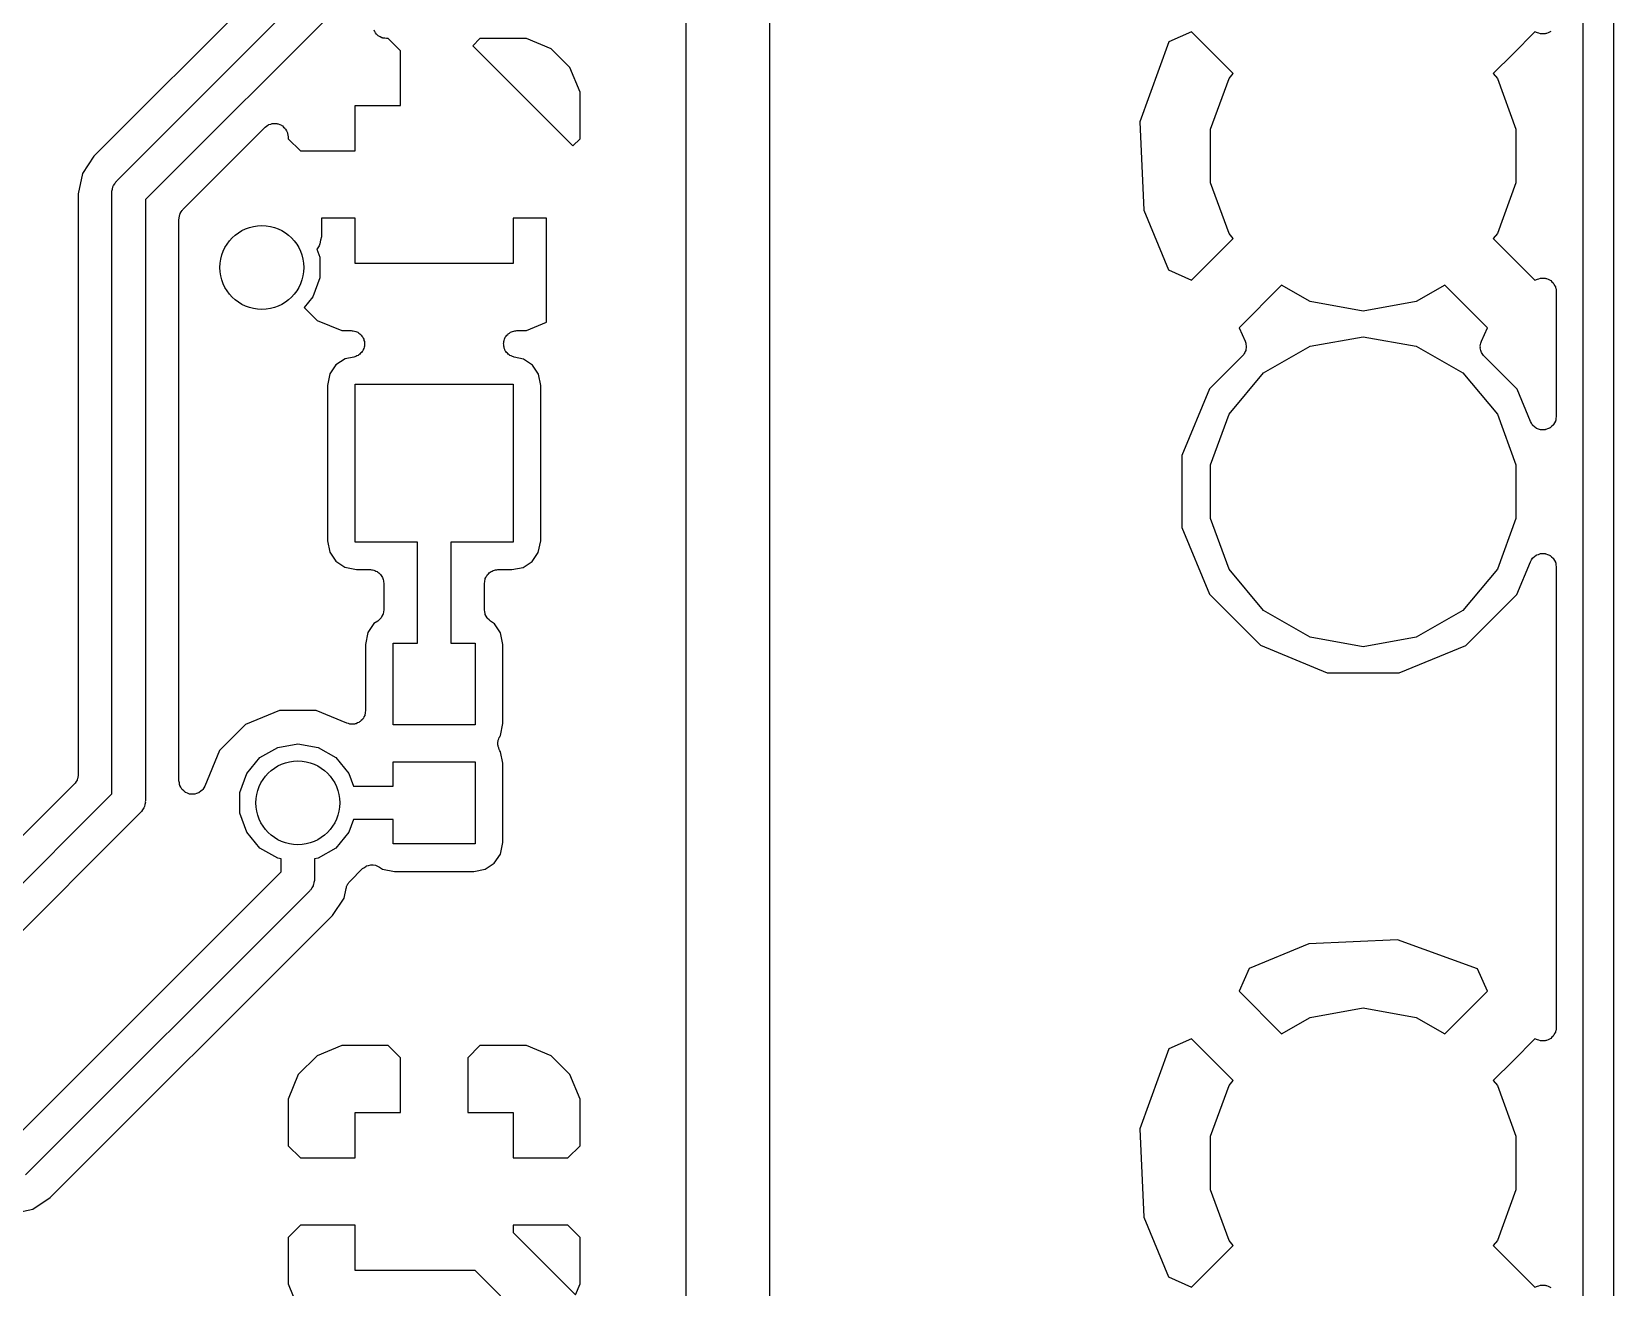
# Model space of a CAD drawing. Extents: x 25.3 to 49.5, y -85 to -25.3.
# Drawn here: x 37.51 to 49.48, y -58.6 to -49.1 of the extents above; entities that cross this region are included whole.
import ezdxf

# ---------------------------------------------------------------- set-up
doc = ezdxf.new("R2010")
doc.units = 0
doc.header["$MEASUREMENT"] = 0
doc.layers.add('BLACK', color=7, linetype='CONTINUOUS')

msp = doc.modelspace()

# ---------------------------------------------------------------- linework, layer by layer
at = {"layer": 'Black'}
for p, q in [((49.4792, -25.4), (49.4792, -84.836)), ((49.2506, -84.7217), (49.2506, -25.5143)), ((43.0974, -83.3433), (43.0974, -28.458)), ((42.4624, -29.1846), (42.4624, -83.3433)), ((40.1051, -47.9173), (37.9838, -50.0386)), ((38.1563, -50.2253), (40.4304, -47.9512)), ((40.6472, -48.0936), (38.3731, -50.3677)), ((40.1083, -49.0982), (40.1038, -49.0857)), ((40.1112, -49.1016), (40.1083, -49.0982)), ((40.1131, -49.1057), (40.1112, -49.1016)), ((40.1225, -49.1151), (40.1131, -49.1057)), ((40.131, -49.1252), (40.1225, -49.1151)), ((40.1349, -49.1275), (40.131, -49.1252)), ((40.138, -49.1306), (40.1349, -49.1275)), ((40.1501, -49.1362), (40.138, -49.1306)), ((40.1616, -49.1429), (40.1501, -49.1362)), ((40.166, -49.1436), (40.1616, -49.1429)), ((40.17, -49.1455), (40.166, -49.1436)), ((40.1832, -49.1467), (40.17, -49.1455)), ((40.1963, -49.149), (40.1832, -49.1467)), ((40.2105, -49.149), (40.1963, -49.149)), ((40.3034, -49.2419), (40.2105, -49.149)), ((40.9043, -49.149), (40.8493, -49.204)), ((41.2553, -49.149), (40.9043, -49.149)), ((41.4421, -49.2263), (41.2553, -49.149)), ((46.1167, -49.1746), (45.8972, -49.7801)), ((46.2877, -49.098), (46.1167, -49.1746)), ((46.6031, -49.4135), (46.2877, -49.098)), ((48.8861, -49.098), (48.7201, -49.264)), ((48.9042, -49.1061), (48.8861, -49.098)), ((48.9164, -49.1091), (48.9042, -49.1061)), ((48.9282, -49.1134), (48.9164, -49.1091)), ((48.9334, -49.1134), (48.9282, -49.1134)), ((48.9384, -49.1147), (48.9334, -49.1134)), ((48.9509, -49.1134), (48.9384, -49.1147)), ((48.9634, -49.1134), (48.9509, -49.1134)), ((48.9684, -49.1116), (48.9634, -49.1134)), ((48.9735, -49.1111), (48.9684, -49.1116)), ((48.9848, -49.1056), (48.9735, -49.1111)), ((48.9966, -49.1014), (48.9848, -49.1056)), ((49.0006, -49.098), (48.9966, -49.1014)), ((49.0053, -49.0957), (49.0006, -49.098)), ((40.3034, -49.657), (40.3034, -49.2419)), ((40.8493, -49.204), (41.6073, -49.962)), ((41.585, -49.3692), (41.4421, -49.2263)), ((48.7201, -49.264), (48.5707, -49.4135)), ((41.6623, -49.556), (41.585, -49.3692)), ((46.5712, -49.4516), (46.6031, -49.4135)), ((48.5707, -49.4135), (48.6026, -49.4516)), ((46.4319, -49.8343), (46.5712, -49.4516)), ((48.6026, -49.4516), (48.7419, -49.8343)), ((39.9605, -49.9999), (39.9605, -49.657)), ((39.9605, -49.657), (40.3034, -49.657)), ((41.6623, -49.907), (41.6623, -49.556)), ((45.8972, -49.7801), (45.9273, -50.4487)), ((38.6569, -50.4432), (39.2791, -49.821)), ((39.2791, -49.821), (39.2899, -49.8133)), ((39.2899, -49.8133), (39.3001, -49.8048)), ((39.3001, -49.8048), (39.3043, -49.8033)), ((39.3043, -49.8033), (39.308, -49.8007)), ((39.308, -49.8007), (39.3208, -49.7973)), ((39.3208, -49.7973), (39.3333, -49.7927)), ((39.3333, -49.7927), (39.3377, -49.7927)), ((39.3377, -49.7927), (39.342, -49.7916)), ((39.342, -49.7916), (39.3553, -49.7927)), ((39.3553, -49.7927), (39.3685, -49.7927)), ((39.3685, -49.7927), (39.3727, -49.7943)), ((39.3727, -49.7943), (39.3772, -49.7947)), ((39.3772, -49.7947), (39.3892, -49.8003)), ((39.3892, -49.8003), (39.4017, -49.8048)), ((39.4017, -49.8048), (39.4051, -49.8077)), ((39.4051, -49.8077), (39.4092, -49.8096)), ((39.4092, -49.8096), (39.4186, -49.819)), ((39.4186, -49.819), (39.4287, -49.8275)), ((39.4287, -49.8275), (39.431, -49.8314)), ((39.431, -49.8314), (39.4341, -49.8345)), ((39.4341, -49.8345), (39.4397, -49.8466)), ((39.4397, -49.8466), (39.4464, -49.8581)), ((39.4464, -49.8581), (39.4471, -49.8625)), ((39.4471, -49.8625), (39.449, -49.8665)), ((39.449, -49.8665), (39.4502, -49.8797)), ((39.4502, -49.8797), (39.4525, -49.8928)), ((39.4525, -49.8928), (39.4525, -49.907)), ((46.4319, -50.2417), (46.4319, -49.8343)), ((48.7419, -49.8343), (48.7419, -50.2417)), ((39.4525, -49.907), (39.5454, -49.9999)), ((39.5454, -49.9999), (39.9605, -49.9999)), ((41.6073, -49.962), (41.6623, -49.907)), ((37.9838, -50.0386), (37.8959, -50.1701)), ((37.8959, -50.1701), (37.8651, -50.3251)), ((38.131, -50.2614), (38.1405, -50.2478)), ((38.1405, -50.2478), (38.1488, -50.2335)), ((38.1488, -50.2335), (38.1531, -50.2299)), ((38.1531, -50.2299), (38.1563, -50.2253)), ((46.5712, -50.6244), (46.4319, -50.2417)), ((48.7419, -50.2417), (48.6026, -50.6244)), ((37.8651, -50.3251), (37.8651, -54.7173)), ((38.1191, -50.3151), (38.1201, -50.3096)), ((38.1191, -54.8646), (38.1191, -50.3151)), ((38.1196, -50.304), (38.1239, -50.288)), ((38.1201, -50.3096), (38.1196, -50.304)), ((38.1239, -50.288), (38.1268, -50.2717)), ((38.1268, -50.2717), (38.1296, -50.2668)), ((38.1296, -50.2668), (38.131, -50.2614)), ((38.3731, -50.3677), (38.3731, -54.9172)), ((38.6275, -50.5061), (38.6309, -50.4933)), ((38.6309, -50.4933), (38.6332, -50.4803)), ((38.6332, -50.4803), (38.6355, -50.4764)), ((38.6355, -50.4764), (38.6366, -50.4721)), ((38.6366, -50.4721), (38.6442, -50.4612)), ((38.6442, -50.4612), (38.6509, -50.4497)), ((38.6509, -50.4497), (38.6543, -50.4468)), ((38.6543, -50.4468), (38.6569, -50.4432)), ((45.9273, -50.4487), (46.1143, -50.9003)), ((38.6271, -50.515), (38.6279, -50.5106)), ((38.6271, -54.7671), (38.6271, -50.515)), ((38.6279, -50.5106), (38.6275, -50.5061)), ((39.9605, -50.5079), (39.7062, -50.5079)), ((39.7062, -50.5079), (39.7062, -50.6326)), ((39.9605, -50.8508), (39.9605, -50.5079)), ((41.4086, -50.5079), (41.1543, -50.5079)), ((41.1543, -50.5079), (41.1543, -50.8508)), ((41.4086, -51.2953), (41.4086, -50.5079)), ((39.6872, -50.7185), (39.6719, -50.7402)), ((39.6895, -50.7098), (39.6872, -50.7185)), ((39.6939, -50.7021), (39.6895, -50.7098)), ((39.6986, -50.6759), (39.6939, -50.7021)), ((39.7054, -50.6503), (39.6986, -50.6759)), ((39.7062, -50.6326), (39.7046, -50.6414)), ((39.7046, -50.6414), (39.7054, -50.6503)), ((46.2877, -50.978), (46.6031, -50.6625)), ((46.6031, -50.6625), (46.5712, -50.6244)), ((48.6026, -50.6244), (48.5707, -50.6625)), ((48.5707, -50.6625), (48.8861, -50.978)), ((39.6719, -50.7402), (39.671, -50.7418)), ((39.671, -50.7418), (39.6936, -50.8039)), ((39.6936, -50.8039), (39.6936, -50.9589)), ((41.1543, -50.8508), (39.9605, -50.8508)), ((39.6936, -50.9589), (39.6406, -51.1045)), ((46.1143, -50.9003), (46.2877, -50.978)), ((48.8861, -50.978), (48.9042, -50.9699)), ((48.9042, -50.9699), (48.9164, -50.9669)), ((48.9164, -50.9669), (48.9282, -50.9626)), ((48.9282, -50.9626), (48.9334, -50.9626)), ((48.9334, -50.9626), (48.9384, -50.9613)), ((48.9384, -50.9613), (48.9509, -50.9626)), ((48.9509, -50.9626), (48.9634, -50.9626)), ((48.9634, -50.9626), (48.9684, -50.9644)), ((48.9684, -50.9644), (48.9735, -50.9649)), ((48.9735, -50.9649), (48.9848, -50.9703)), ((48.9848, -50.9703), (48.9966, -50.9746)), ((48.9966, -50.9746), (49.0006, -50.978)), ((49.0006, -50.978), (49.0053, -50.9803)), ((46.9691, -51.015), (46.6469, -51.3372)), ((47.1858, -51.1401), (46.9691, -51.015)), ((48.2047, -51.015), (47.988, -51.1401)), ((48.5269, -51.3372), (48.2047, -51.015)), ((49.0053, -50.9803), (49.014, -50.9893)), ((49.014, -50.9893), (49.0236, -50.9973)), ((49.0236, -50.9973), (49.0262, -51.0018)), ((49.0262, -51.0018), (49.0299, -51.0056)), ((49.0299, -51.0056), (49.035, -51.017)), ((49.035, -51.017), (49.0413, -51.0279)), ((49.0413, -51.0279), (49.0422, -51.033)), ((49.0422, -51.033), (49.0443, -51.0378)), ((49.0443, -51.0378), (49.0452, -51.0503)), ((49.0452, -51.0503), (49.0474, -51.0626)), ((49.0474, -51.0626), (49.0474, -52.009)), ((39.6406, -51.1045), (39.5745, -51.1833)), ((39.5745, -51.1833), (39.6727, -51.2815)), ((47.5869, -51.2109), (47.1858, -51.1401)), ((47.988, -51.1401), (47.5869, -51.2109)), ((39.6727, -51.2815), (39.8595, -51.3588)), ((41.2553, -51.3588), (41.4086, -51.2953)), ((46.6469, -51.3372), (46.6929, -51.4398)), ((48.481, -51.4397), (48.5269, -51.3372)), ((39.8595, -51.3588), (39.9297, -51.3588)), ((39.9297, -51.3588), (39.9376, -51.3602)), ((39.9376, -51.3602), (39.9457, -51.3601)), ((39.9457, -51.3601), (39.9549, -51.3632)), ((39.9549, -51.3632), (39.9645, -51.3649)), ((39.9645, -51.3649), (39.9714, -51.3689)), ((39.9714, -51.3689), (39.979, -51.3716)), ((39.979, -51.3716), (39.9866, -51.3777)), ((39.9866, -51.3777), (39.995, -51.3826)), ((39.995, -51.3826), (40.0002, -51.3887)), ((40.0002, -51.3887), (40.0064, -51.3938)), ((40.0064, -51.3938), (40.0114, -51.4021)), ((40.0114, -51.4021), (40.0177, -51.4096)), ((40.0177, -51.4096), (40.0205, -51.4171)), ((40.0205, -51.4171), (40.0246, -51.424)), ((40.0246, -51.424), (40.0264, -51.4336)), ((40.0264, -51.4336), (40.0298, -51.4428)), ((40.0298, -51.4428), (40.0298, -51.4508)), ((40.0298, -51.4508), (40.0313, -51.4587)), ((41.0825, -51.458), (41.084, -51.4505)), ((41.084, -51.4428), (41.0875, -51.4333)), ((41.084, -51.4505), (41.084, -51.4428)), ((41.0875, -51.4333), (41.0894, -51.4234)), ((41.0894, -51.4234), (41.0934, -51.4168)), ((41.0934, -51.4168), (41.0961, -51.4096)), ((41.0961, -51.4096), (41.1026, -51.4019)), ((41.1026, -51.4019), (41.1078, -51.3933)), ((41.1078, -51.3933), (41.1138, -51.3885)), ((41.1138, -51.3885), (41.1188, -51.3826)), ((41.1188, -51.3826), (41.1275, -51.3775)), ((41.1275, -51.3775), (41.1353, -51.3712)), ((41.1353, -51.3712), (41.1426, -51.3688)), ((41.1426, -51.3688), (41.1493, -51.3649)), ((41.1493, -51.3649), (41.1592, -51.3632)), ((41.1592, -51.3632), (41.1688, -51.36)), ((41.1688, -51.36), (41.1765, -51.3601)), ((41.1765, -51.3601), (41.1841, -51.3588)), ((41.1841, -51.3588), (41.2553, -51.3588)), ((46.6929, -51.4398), (46.6949, -51.4478)), ((46.6949, -51.4478), (46.6983, -51.4552)), ((46.6983, -51.4552), (46.6992, -51.4647)), ((47.1858, -51.4759), (47.5869, -51.4051)), ((47.5869, -51.4051), (47.988, -51.4759)), ((48.4747, -51.4645), (48.4756, -51.4549)), ((48.4756, -51.4549), (48.479, -51.4476)), ((48.479, -51.4476), (48.481, -51.4397)), ((39.8833, -51.5729), (39.8149, -51.6178)), ((39.9491, -51.5601), (39.8833, -51.5729)), ((39.9566, -51.5573), (39.9491, -51.5601)), ((39.9645, -51.5559), (39.9566, -51.5573)), ((39.9729, -51.551), (39.9645, -51.5559)), ((39.982, -51.5475), (39.9729, -51.551)), ((39.9881, -51.5422), (39.982, -51.5475)), ((39.995, -51.5382), (39.9881, -51.5422)), ((40.0013, -51.5308), (39.995, -51.5382)), ((40.0087, -51.5244), (40.0013, -51.5308)), ((40.0126, -51.5174), (40.0087, -51.5244)), ((40.0177, -51.5112), (40.0126, -51.5174)), ((40.021, -51.502), (40.0177, -51.5112)), ((40.0258, -51.4935), (40.021, -51.502)), ((40.027, -51.4856), (40.0258, -51.4935)), ((40.0298, -51.478), (40.027, -51.4856)), ((40.0313, -51.4587), (40.0298, -51.4683)), ((40.0298, -51.4683), (40.0298, -51.478)), ((41.084, -51.468), (41.0825, -51.458)), ((41.084, -51.478), (41.084, -51.468)), ((41.0867, -51.4853), (41.084, -51.478)), ((41.0878, -51.4929), (41.0867, -51.4853)), ((41.0926, -51.5017), (41.0878, -51.4929)), ((41.0961, -51.5112), (41.0926, -51.5017)), ((41.101, -51.5171), (41.0961, -51.5112)), ((41.1047, -51.5239), (41.101, -51.5171)), ((41.1123, -51.5305), (41.1047, -51.5239)), ((41.1188, -51.5382), (41.1123, -51.5305)), ((41.1254, -51.5421), (41.1188, -51.5382)), ((41.1312, -51.5472), (41.1254, -51.5421)), ((41.1406, -51.5508), (41.1312, -51.5472)), ((41.1493, -51.5559), (41.1406, -51.5508)), ((41.1569, -51.5572), (41.1493, -51.5559)), ((41.1641, -51.56), (41.1569, -51.5572)), ((41.2342, -51.5741), (41.1641, -51.56)), ((41.3017, -51.6196), (41.2342, -51.5741)), ((46.6719, -51.5533), (46.6031, -51.622)), ((46.6766, -51.5466), (46.6719, -51.5533)), ((46.6825, -51.5409), (46.6766, -51.5466)), ((46.6867, -51.5323), (46.6825, -51.5409)), ((46.6922, -51.5244), (46.6867, -51.5323)), ((46.6943, -51.5165), (46.6922, -51.5244)), ((46.6979, -51.5092), (46.6943, -51.5165)), ((46.6989, -51.4996), (46.6979, -51.5092)), ((46.7014, -51.4903), (46.6989, -51.4996)), ((46.6992, -51.4647), (46.7015, -51.4741)), ((46.7015, -51.4741), (46.7007, -51.4822)), ((46.7007, -51.4822), (46.7014, -51.4903)), ((46.833, -51.6795), (47.1858, -51.4759)), ((47.988, -51.4759), (48.3408, -51.6795)), ((48.4724, -51.4739), (48.4747, -51.4645)), ((48.4732, -51.482), (48.4724, -51.4739)), ((48.4725, -51.49), (48.4732, -51.482)), ((48.475, -51.4994), (48.4725, -51.49)), ((48.476, -51.509), (48.475, -51.4994)), ((48.4795, -51.5163), (48.476, -51.509)), ((48.4816, -51.5241), (48.4795, -51.5163)), ((48.4871, -51.5321), (48.4816, -51.5241)), ((48.4913, -51.5408), (48.4871, -51.5321)), ((48.4971, -51.5464), (48.4913, -51.5408)), ((48.5018, -51.5531), (48.4971, -51.5464)), ((48.7504, -51.8021), (48.5018, -51.5531)), ((39.7694, -51.6853), (39.7513, -51.7753)), ((39.8149, -51.6178), (39.7694, -51.6853)), ((41.3466, -51.688), (41.3017, -51.6196)), ((41.3635, -51.775), (41.3466, -51.688)), ((46.6031, -51.622), (46.4248, -51.8)), ((46.5712, -51.9916), (46.833, -51.6795)), ((48.3408, -51.6795), (48.6026, -51.9916)), ((39.7513, -51.7753), (39.7513, -52.9492)), ((39.9605, -52.959), (39.9605, -51.7652)), ((39.9605, -51.7652), (41.1543, -51.7652)), ((41.1543, -51.7652), (41.1543, -52.959)), ((41.3635, -52.9489), (41.3635, -51.775)), ((46.4248, -51.8), (46.2155, -52.304)), ((48.8519, -52.0478), (48.7504, -51.8021)), ((46.4319, -52.3743), (46.5712, -51.9916)), ((48.6026, -51.9916), (48.7419, -52.3743)), ((48.8602, -52.0609), (48.8519, -52.0478)), ((49.0413, -52.0438), (49.0335, -52.0572)), ((49.0417, -52.0416), (49.0413, -52.0438)), ((49.0427, -52.0396), (49.0417, -52.0416)), ((49.0447, -52.0243), (49.0427, -52.0396)), ((49.0474, -52.009), (49.0447, -52.0243)), ((48.868, -52.0743), (48.8602, -52.0609)), ((48.8697, -52.0757), (48.868, -52.0743)), ((48.8708, -52.0776), (48.8697, -52.0757)), ((48.8831, -52.087), (48.8708, -52.0776)), ((48.895, -52.097), (48.8831, -52.087)), ((48.8971, -52.0977), (48.895, -52.097)), ((48.8988, -52.0991), (48.8971, -52.0977)), ((48.9136, -52.1038), (48.8988, -52.0991)), ((48.9282, -52.1091), (48.9136, -52.1038)), ((48.9304, -52.1091), (48.9282, -52.1091)), ((48.9324, -52.1097), (48.9304, -52.1091)), ((48.9479, -52.1091), (48.9324, -52.1097)), ((48.9634, -52.1091), (48.9479, -52.1091)), ((48.9655, -52.1083), (48.9634, -52.1091)), ((48.9677, -52.1082), (48.9655, -52.1083)), ((48.982, -52.1023), (48.9677, -52.1082)), ((48.9966, -52.097), (48.982, -52.1023)), ((48.9983, -52.0956), (48.9966, -52.097)), ((49.0003, -52.0947), (48.9983, -52.0956)), ((49.0117, -52.0843), (49.0003, -52.0947)), ((49.0236, -52.0743), (49.0117, -52.0843)), ((49.0247, -52.0724), (49.0236, -52.0743)), ((49.0264, -52.0709), (49.0247, -52.0724)), ((49.0335, -52.0572), (49.0264, -52.0709)), ((46.2155, -52.304), (46.2151, -52.8496)), ((46.4319, -52.7817), (46.4319, -52.3743)), ((48.7419, -52.3743), (48.7419, -52.7817)), ((46.2151, -52.8496), (46.4234, -53.3539)), ((46.5712, -53.1644), (46.4319, -52.7817)), ((48.7419, -52.7817), (48.6026, -53.1644)), ((39.7513, -52.9492), (39.7682, -53.0362)), ((40.4304, -52.959), (39.9605, -52.959)), ((40.4304, -53.7235), (40.4304, -52.959)), ((41.1543, -52.959), (40.6844, -52.959)), ((40.6844, -52.959), (40.6844, -53.7235)), ((41.3454, -53.0389), (41.3635, -52.9489)), ((39.7682, -53.0362), (39.8131, -53.1046)), ((39.8131, -53.1046), (39.8806, -53.1501)), ((41.2315, -53.1513), (41.2999, -53.1064)), ((41.2999, -53.1064), (41.3454, -53.0389)), ((48.749, -53.356), (48.852, -53.108)), ((48.852, -53.108), (48.8603, -53.095)), ((48.8603, -53.095), (48.868, -53.0817)), ((48.868, -53.0817), (48.8697, -53.0802)), ((48.8697, -53.0802), (48.871, -53.0783)), ((48.871, -53.0783), (48.8832, -53.0689)), ((48.8832, -53.0689), (48.895, -53.059)), ((48.895, -53.059), (48.8971, -53.0582)), ((48.8971, -53.0582), (48.899, -53.0568)), ((48.899, -53.0568), (48.9137, -53.0522)), ((48.9137, -53.0522), (48.9282, -53.0469)), ((48.9282, -53.0469), (48.9304, -53.0469)), ((48.9304, -53.0469), (48.9326, -53.0462)), ((48.9326, -53.0462), (48.948, -53.0469)), ((48.948, -53.0469), (48.9634, -53.0469)), ((48.9634, -53.0469), (48.9656, -53.0477)), ((48.9656, -53.0477), (48.9679, -53.0478)), ((48.9679, -53.0478), (48.9821, -53.0537)), ((48.9821, -53.0537), (48.9966, -53.059)), ((48.9966, -53.059), (48.9983, -53.0605)), ((48.9983, -53.0605), (49.0005, -53.0613)), ((49.0005, -53.0613), (49.0118, -53.0718)), ((49.0118, -53.0718), (49.0236, -53.0817)), ((49.0236, -53.0817), (49.0248, -53.0836)), ((49.0248, -53.0836), (49.0265, -53.0852)), ((49.0265, -53.0852), (49.0336, -53.0989)), ((49.0336, -53.0989), (49.0413, -53.1122)), ((49.0413, -53.1122), (49.0417, -53.1145)), ((49.0417, -53.1145), (49.0427, -53.1165)), ((49.0427, -53.1165), (49.0447, -53.1318)), ((49.0447, -53.1318), (49.0474, -53.147)), ((39.8806, -53.1501), (39.9706, -53.1682)), ((39.9706, -53.1682), (40.0748, -53.1682)), ((40.0748, -53.1682), (40.0836, -53.1697)), ((40.0836, -53.1697), (40.0924, -53.1697)), ((40.0924, -53.1697), (40.1008, -53.1728)), ((40.1008, -53.1728), (40.1095, -53.1743)), ((40.1095, -53.1743), (40.1172, -53.1787)), ((40.1172, -53.1787), (40.1256, -53.1818)), ((40.1256, -53.1818), (40.1324, -53.1875)), ((40.1324, -53.1875), (40.1401, -53.1919)), ((40.1401, -53.1919), (40.1458, -53.1987)), ((40.1458, -53.1987), (40.1526, -53.2045)), ((40.1526, -53.2045), (40.1571, -53.2122)), ((40.1571, -53.2122), (40.1628, -53.219)), ((40.1628, -53.219), (40.1658, -53.2273)), ((40.1658, -53.2273), (40.1703, -53.235)), ((40.1703, -53.235), (40.1718, -53.2438)), ((40.1718, -53.2438), (40.1749, -53.2521)), ((40.1749, -53.2521), (40.1749, -53.261)), ((40.9399, -53.2521), (40.943, -53.2438)), ((40.9399, -53.261), (40.9399, -53.2521)), ((40.943, -53.2438), (40.9445, -53.235)), ((40.9445, -53.235), (40.949, -53.2273)), ((40.949, -53.2273), (40.952, -53.219)), ((40.952, -53.219), (40.9577, -53.2122)), ((40.9577, -53.2122), (40.9622, -53.2045)), ((40.9622, -53.2045), (40.969, -53.1987)), ((40.969, -53.1987), (40.9747, -53.1919)), ((40.9747, -53.1919), (40.9824, -53.1875)), ((40.9824, -53.1875), (40.9892, -53.1818)), ((40.9892, -53.1818), (40.9976, -53.1787)), ((40.9976, -53.1787), (41.0053, -53.1743)), ((41.0053, -53.1743), (41.014, -53.1728)), ((41.014, -53.1728), (41.0224, -53.1697)), ((41.0224, -53.1697), (41.0312, -53.1697)), ((41.0312, -53.1697), (41.04, -53.1682)), ((41.04, -53.1682), (41.1445, -53.1682)), ((41.1445, -53.1682), (41.2315, -53.1513)), ((46.833, -53.4765), (46.5712, -53.1644)), ((48.6026, -53.1644), (48.3408, -53.4765)), ((49.0474, -53.147), (49.0474, -56.6334)), ((40.1749, -53.261), (40.1764, -53.2698)), ((40.1764, -53.2698), (40.1764, -53.4724)), ((40.9384, -53.2698), (40.9399, -53.261)), ((40.9384, -53.4725), (40.9384, -53.2698)), ((46.4234, -53.3539), (46.8089, -53.7401)), ((48.3628, -53.7415), (48.749, -53.356)), ((40.1738, -53.487), (40.1721, -53.5016)), ((40.1764, -53.4724), (40.1738, -53.487)), ((40.9409, -53.4864), (40.9384, -53.4725)), ((40.9423, -53.5005), (40.9409, -53.4864)), ((47.1858, -53.6801), (46.833, -53.4765)), ((48.3408, -53.4765), (47.988, -53.6801)), ((40.102, -53.5761), (40.0564, -53.6437)), ((40.1306, -53.5573), (40.102, -53.5761)), ((40.1413, -53.5472), (40.1306, -53.5573)), ((40.1526, -53.5377), (40.1413, -53.5472)), ((40.1541, -53.5352), (40.1526, -53.5377)), ((40.1563, -53.5332), (40.1541, -53.5352)), ((40.1629, -53.52), (40.1563, -53.5332)), ((40.1703, -53.5072), (40.1629, -53.52)), ((40.1708, -53.5043), (40.1703, -53.5072)), ((40.1721, -53.5016), (40.1708, -53.5043)), ((40.9439, -53.5037), (40.9423, -53.5005)), ((40.9445, -53.5073), (40.9439, -53.5037)), ((40.9516, -53.5195), (40.9445, -53.5073)), ((40.9578, -53.5322), (40.9516, -53.5195)), ((40.9604, -53.5347), (40.9578, -53.5322)), ((40.9622, -53.5378), (40.9604, -53.5347)), ((40.973, -53.5469), (40.9622, -53.5378)), ((40.9832, -53.5567), (40.973, -53.5469)), ((41.0147, -53.578), (40.9832, -53.5567)), ((41.0596, -53.6463), (41.0147, -53.578)), ((40.0564, -53.6437), (40.0383, -53.7336)), ((40.2475, -54.3433), (40.2475, -53.7235)), ((40.2475, -53.7235), (40.4304, -53.7235)), ((40.6844, -53.7235), (40.8673, -53.7235)), ((40.8673, -53.7235), (40.8673, -54.3433)), ((41.0765, -53.7333), (41.0596, -53.6463)), ((47.5869, -53.7509), (47.1858, -53.6801)), ((47.988, -53.6801), (47.5869, -53.7509)), ((40.0383, -53.7336), (40.0383, -54.2367)), ((41.0765, -54.3332), (41.0765, -53.7333)), ((46.8089, -53.7401), (47.3129, -53.9494)), ((47.8585, -53.9498), (48.3628, -53.7415)), ((47.3129, -53.9494), (47.8585, -53.9498)), ((39.388, -54.234), (39.1311, -54.3401)), ((39.6658, -54.2342), (39.388, -54.234)), ((39.8978, -54.3305), (39.6658, -54.2342)), ((39.9771, -54.3285), (39.9672, -54.3336)), ((39.9875, -54.3247), (39.9771, -54.3285)), ((39.9926, -54.3204), (39.9875, -54.3247)), ((39.9985, -54.3174), (39.9926, -54.3204)), ((40.0061, -54.3092), (39.9985, -54.3174)), ((40.0146, -54.302), (40.0061, -54.3092)), ((40.0179, -54.2963), (40.0146, -54.302)), ((40.0224, -54.2914), (40.0179, -54.2963)), ((40.0267, -54.2811), (40.0224, -54.2914)), ((40.0322, -54.2714), (40.0267, -54.2811)), ((40.0334, -54.2649), (40.0322, -54.2714)), ((40.0359, -54.2588), (40.0334, -54.2649)), ((40.0364, -54.2477), (40.0359, -54.2588)), ((40.0383, -54.2367), (40.0364, -54.2477)), ((39.1311, -54.3401), (38.9345, -54.5364)), ((39.9087, -54.3329), (39.8978, -54.3305)), ((39.9191, -54.3368), (39.9087, -54.3329)), ((39.9257, -54.3368), (39.9191, -54.3368)), ((39.9322, -54.3382), (39.9257, -54.3368)), ((39.9433, -54.3368), (39.9322, -54.3382)), ((39.9544, -54.3368), (39.9433, -54.3368)), ((39.9606, -54.3345), (39.9544, -54.3368)), ((39.9672, -54.3336), (39.9606, -54.3345)), ((40.8673, -54.3433), (40.2475, -54.3433)), ((41.0418, -54.4588), (41.0463, -54.4485)), ((41.0463, -54.4485), (41.0496, -54.4377)), ((41.0496, -54.4377), (41.0535, -54.4325)), ((41.0535, -54.4325), (41.0561, -54.4266)), ((41.0561, -54.4266), (41.0584, -54.4232)), ((41.0584, -54.4232), (41.0765, -54.3332)), ((38.9345, -54.5364), (38.8225, -54.806)), ((39.2395, -54.5908), (39.3737, -54.5133)), ((39.3737, -54.5133), (39.5263, -54.4864)), ((39.5263, -54.4864), (39.6789, -54.5133)), ((39.6789, -54.5133), (39.8131, -54.5908)), ((41.0393, -54.494), (41.0401, -54.4828)), ((41.0411, -54.5003), (41.0393, -54.494)), ((41.0394, -54.4715), (41.0413, -54.4653)), ((41.0401, -54.4828), (41.0394, -54.4715)), ((41.0415, -54.5068), (41.0411, -54.5003)), ((41.0413, -54.4653), (41.0418, -54.4588)), ((41.0459, -54.5171), (41.0415, -54.5068)), ((41.049, -54.5279), (41.0459, -54.5171)), ((41.0528, -54.5332), (41.049, -54.5279)), ((41.0554, -54.5392), (41.0528, -54.5332)), ((41.0596, -54.5455), (41.0554, -54.5392)), ((41.0765, -54.6325), (41.0596, -54.5455)), ((39.1399, -54.7095), (39.2395, -54.5908)), ((39.8131, -54.5908), (39.9127, -54.7095)), ((40.2475, -54.8056), (40.2475, -54.6227)), ((40.2475, -54.6227), (40.8673, -54.6227)), ((40.8673, -54.6227), (40.8673, -55.2425)), ((41.0765, -55.2324), (41.0765, -54.6325)), ((37.8353, -54.7891), (37.4295, -55.195)), ((37.8379, -54.7855), (37.8353, -54.7891)), ((37.8413, -54.7826), (37.8379, -54.7855)), ((37.848, -54.7711), (37.8413, -54.7826)), ((37.8556, -54.7602), (37.848, -54.7711)), ((37.8567, -54.7559), (37.8556, -54.7602)), ((37.859, -54.752), (37.8567, -54.7559)), ((37.8613, -54.739), (37.859, -54.752)), ((37.8647, -54.7262), (37.8613, -54.739)), ((37.8651, -54.7173), (37.8643, -54.7217)), ((37.8643, -54.7217), (37.8647, -54.7262)), ((38.6298, -54.7822), (38.6271, -54.7671)), ((38.6318, -54.7975), (38.6298, -54.7822)), ((38.6328, -54.7996), (38.6318, -54.7975)), ((38.6332, -54.8018), (38.6328, -54.7996)), ((38.6409, -54.8152), (38.6332, -54.8018)), ((38.8225, -54.806), (38.8142, -54.819)), ((39.0869, -54.8551), (39.1399, -54.7095)), ((39.9127, -54.7095), (39.9477, -54.8056)), ((39.9477, -54.8056), (40.2475, -54.8056)), ((36.342, -56.6417), (38.1191, -54.8646)), ((38.3726, -54.9283), (38.3683, -54.9443)), ((38.3731, -54.9172), (38.3721, -54.9227)), ((38.3721, -54.9227), (38.3726, -54.9283)), ((38.648, -54.8288), (38.6409, -54.8152)), ((38.6497, -54.8304), (38.648, -54.8288)), ((38.6509, -54.8324), (38.6497, -54.8304)), ((38.6627, -54.8423), (38.6509, -54.8324)), ((38.674, -54.8527), (38.6627, -54.8423)), ((38.6761, -54.8536), (38.674, -54.8527)), ((38.6779, -54.8551), (38.6761, -54.8536)), ((38.6924, -54.8603), (38.6779, -54.8551)), ((38.7066, -54.8662), (38.6924, -54.8603)), ((38.7089, -54.8663), (38.7066, -54.8662)), ((38.7111, -54.8671), (38.7089, -54.8663)), ((38.7265, -54.8671), (38.7111, -54.8671)), ((38.7419, -54.8678), (38.7265, -54.8671)), ((38.7441, -54.8671), (38.7419, -54.8678)), ((38.7463, -54.8671), (38.7441, -54.8671)), ((38.7608, -54.8618), (38.7463, -54.8671)), ((38.7755, -54.8572), (38.7608, -54.8618)), ((38.7773, -54.8558), (38.7755, -54.8572)), ((38.7795, -54.8551), (38.7773, -54.8558)), ((38.7913, -54.8451), (38.7795, -54.8551)), ((38.8035, -54.8358), (38.7913, -54.8451)), ((38.8048, -54.8338), (38.8035, -54.8358)), ((38.8065, -54.8324), (38.8048, -54.8338)), ((38.8142, -54.819), (38.8065, -54.8324)), ((39.0869, -55.0101), (39.0869, -54.8551)), ((38.3359, -55.007), (36.4844, -56.8585)), ((38.3391, -55.0024), (38.3359, -55.007)), ((38.3434, -54.9988), (38.3391, -55.0024)), ((38.3517, -54.9845), (38.3434, -54.9988)), ((38.3612, -54.9709), (38.3517, -54.9845)), ((38.3626, -54.9655), (38.3612, -54.9709)), ((38.3654, -54.9606), (38.3626, -54.9655)), ((38.3683, -54.9443), (38.3654, -54.9606)), ((39.1399, -55.1557), (39.0869, -55.0101)), ((39.2395, -55.2744), (39.1399, -55.1557)), ((39.9127, -55.1557), (39.8131, -55.2744)), ((39.9477, -55.0596), (39.9127, -55.1557)), ((40.2475, -55.0596), (39.9477, -55.0596)), ((40.2475, -55.2425), (40.2475, -55.0596)), ((39.3737, -55.3519), (39.2395, -55.2744)), ((39.8131, -55.2744), (39.6789, -55.3519)), ((40.8673, -55.2425), (40.2475, -55.2425)), ((41.0584, -55.3223), (41.0765, -55.2324)), ((39.3993, -55.3564), (39.3737, -55.3519)), ((39.3993, -55.4555), (39.3993, -55.3564)), ((39.6789, -55.3519), (39.6533, -55.3564)), ((39.6533, -55.3564), (39.6533, -55.5081)), ((40.0451, -55.4103), (40.0613, -55.406)), ((40.0613, -55.406), (40.0774, -55.4014)), ((40.0774, -55.4014), (40.0783, -55.4014)), ((40.0783, -55.4014), (40.0792, -55.4012)), ((40.0792, -55.4012), (40.0959, -55.4027)), ((40.0959, -55.4027), (40.1126, -55.4038)), ((40.1126, -55.4038), (40.1135, -55.4042)), ((40.1135, -55.4042), (40.1144, -55.4043)), ((40.1144, -55.4043), (40.1296, -55.4114)), ((40.9445, -55.4348), (41.0128, -55.3899)), ((41.0128, -55.3899), (41.0584, -55.3223)), ((37.3238, -57.531), (39.3993, -55.4555)), ((39.6528, -55.5192), (39.6485, -55.5352)), ((39.6533, -55.5081), (39.6523, -55.5136)), ((39.6523, -55.5136), (39.6528, -55.5192)), ((39.9189, -55.5276), (40.0162, -55.4305)), ((40.0162, -55.4305), (40.03, -55.4209)), ((40.03, -55.4209), (40.0435, -55.4111)), ((40.0435, -55.4111), (40.0444, -55.4108)), ((40.0444, -55.4108), (40.0451, -55.4103)), ((40.1296, -55.4114), (40.1448, -55.4182)), ((40.1448, -55.4182), (40.1676, -55.4336)), ((40.1676, -55.4336), (40.2576, -55.4516)), ((40.2576, -55.4516), (40.8575, -55.4516)), ((40.8575, -55.4516), (40.9445, -55.4348)), ((39.6161, -55.5979), (37.4662, -57.7478)), ((39.6193, -55.5933), (39.6161, -55.5979)), ((39.6236, -55.5897), (39.6193, -55.5933)), ((39.6319, -55.5754), (39.6236, -55.5897)), ((39.6414, -55.5618), (39.6319, -55.5754)), ((39.6428, -55.5564), (39.6414, -55.5618)), ((39.6456, -55.5515), (39.6428, -55.5564)), ((39.6485, -55.5352), (39.6456, -55.5515)), ((39.8765, -55.6531), (39.8911, -55.5797)), ((39.8911, -55.5797), (39.8939, -55.5724)), ((39.8939, -55.5724), (39.8952, -55.5648)), ((39.8952, -55.5648), (39.8975, -55.5609)), ((39.8975, -55.5609), (39.8987, -55.5565)), ((39.8987, -55.5565), (39.9019, -55.552)), ((39.9019, -55.552), (39.9039, -55.5468)), ((39.9039, -55.5468), (39.909, -55.541)), ((39.909, -55.541), (39.9129, -55.5342)), ((39.9129, -55.5342), (39.9163, -55.5313)), ((39.9163, -55.5313), (39.9189, -55.5276)), ((39.7886, -55.7846), (39.8765, -55.6531)), ((37.6529, -57.9203), (39.7886, -55.7846)), ((47.1762, -55.9984), (46.7246, -56.1854)), ((47.8448, -55.9683), (47.1762, -55.9984)), ((48.4503, -56.1878), (47.8448, -55.9683)), ((46.7246, -56.1854), (46.6469, -56.3588)), ((48.5269, -56.3588), (48.4503, -56.1878)), ((46.6469, -56.3588), (46.9691, -56.681)), ((48.2047, -56.681), (48.5269, -56.3588)), ((46.9691, -56.681), (47.1858, -56.5559)), ((47.1858, -56.5559), (47.5869, -56.4851)), ((47.5869, -56.4851), (47.988, -56.5559)), ((47.988, -56.5559), (48.2047, -56.681)), ((46.2877, -56.718), (46.1167, -56.7946)), ((46.6031, -57.0335), (46.2877, -56.718)), ((48.8861, -56.718), (48.7201, -56.884)), ((48.9042, -56.7261), (48.8861, -56.718)), ((48.9966, -56.7214), (48.9848, -56.7256)), ((49.0006, -56.718), (48.9966, -56.7214)), ((49.0053, -56.7157), (49.0006, -56.718)), ((49.014, -56.7067), (49.0053, -56.7157)), ((49.0236, -56.6987), (49.014, -56.7067)), ((49.0262, -56.6942), (49.0236, -56.6987)), ((49.0299, -56.6904), (49.0262, -56.6942)), ((49.035, -56.679), (49.0299, -56.6904)), ((49.0413, -56.6681), (49.035, -56.679)), ((49.0422, -56.663), (49.0413, -56.6681)), ((49.0443, -56.6582), (49.0422, -56.663)), ((49.0452, -56.6457), (49.0443, -56.6582)), ((49.0474, -56.6334), (49.0452, -56.6457)), ((39.8595, -56.769), (39.6727, -56.8463)), ((40.2105, -56.769), (39.8595, -56.769)), ((40.3034, -56.8619), (40.2105, -56.769)), ((40.9043, -56.769), (40.8114, -56.8619)), ((41.2553, -56.769), (40.9043, -56.769)), ((41.4421, -56.8463), (41.2553, -56.769)), ((46.1167, -56.7946), (45.8972, -57.4001)), ((48.9164, -56.7291), (48.9042, -56.7261)), ((48.9282, -56.7334), (48.9164, -56.7291)), ((48.9334, -56.7334), (48.9282, -56.7334)), ((48.9384, -56.7347), (48.9334, -56.7334)), ((48.9509, -56.7334), (48.9384, -56.7347)), ((48.9634, -56.7334), (48.9509, -56.7334)), ((48.9684, -56.7316), (48.9634, -56.7334)), ((48.9735, -56.7311), (48.9684, -56.7316)), ((48.9848, -56.7256), (48.9735, -56.7311)), ((39.6727, -56.8463), (39.5298, -56.9892)), ((40.3034, -57.277), (40.3034, -56.8619)), ((40.8114, -56.8619), (40.8114, -57.277)), ((41.585, -56.9892), (41.4421, -56.8463)), ((48.7201, -56.884), (48.5707, -57.0335)), ((39.5298, -56.9892), (39.4525, -57.176)), ((41.6623, -57.176), (41.585, -56.9892)), ((46.4319, -57.4543), (46.5712, -57.0716)), ((46.5712, -57.0716), (46.6031, -57.0335)), ((48.5707, -57.0335), (48.6026, -57.0716)), ((48.6026, -57.0716), (48.7419, -57.4543)), ((39.4525, -57.176), (39.4525, -57.527)), ((41.6623, -57.527), (41.6623, -57.176)), ((39.9605, -57.6199), (39.9605, -57.277)), ((39.9605, -57.277), (40.3034, -57.277)), ((40.8114, -57.277), (41.1543, -57.277)), ((41.1543, -57.277), (41.1543, -57.6199)), ((45.8972, -57.4001), (45.9273, -58.0687)), ((39.4525, -57.527), (39.5454, -57.6199)), ((41.5694, -57.6199), (41.6623, -57.527)), ((46.4319, -57.8617), (46.4319, -57.4543)), ((48.7419, -57.4543), (48.7419, -57.8617)), ((39.5454, -57.6199), (39.9605, -57.6199)), ((41.1543, -57.6199), (41.5694, -57.6199)), ((46.5712, -58.2444), (46.4319, -57.8617)), ((48.7419, -57.8617), (48.6026, -58.2444)), ((37.3664, -58.039), (37.5214, -58.0082)), ((37.5214, -58.0082), (37.6529, -57.9203)), ((39.5454, -58.1279), (39.4525, -58.2208)), ((39.9605, -58.1279), (39.5454, -58.1279)), ((39.9605, -58.4708), (39.9605, -58.1279)), ((41.1543, -58.1279), (41.1543, -58.1834)), ((41.5694, -58.1279), (41.1543, -58.1279)), ((41.6623, -58.2208), (41.5694, -58.1279)), ((45.9273, -58.0687), (46.1143, -58.5203)), ((39.4525, -58.2208), (39.4525, -58.5718)), ((41.1543, -58.1834), (41.6273, -58.6564)), ((41.6623, -58.5718), (41.6623, -58.2208)), ((46.6031, -58.2825), (46.5712, -58.2444)), ((48.6026, -58.2444), (48.5707, -58.2825)), ((46.2877, -58.598), (46.6031, -58.2825)), ((48.5707, -58.2825), (48.8861, -58.598)), ((40.8669, -58.4708), (39.9605, -58.4708)), ((41.3399, -58.9438), (40.8669, -58.4708)), ((39.4525, -58.5718), (39.5298, -58.7586)), ((41.6273, -58.6564), (41.6623, -58.5718)), ((46.1143, -58.5203), (46.2877, -58.598)), ((48.8861, -58.598), (48.9042, -58.5899)), ((48.9042, -58.5899), (48.9164, -58.5869)), ((48.9164, -58.5869), (48.9282, -58.5826)), ((48.9282, -58.5826), (48.9334, -58.5826)), ((48.9334, -58.5826), (48.9384, -58.5813)), ((48.9384, -58.5813), (48.9509, -58.5826)), ((48.9509, -58.5826), (48.9634, -58.5826)), ((48.9634, -58.5826), (48.9684, -58.5844)), ((48.9684, -58.5844), (48.9735, -58.5849)), ((48.9735, -58.5849), (48.9848, -58.5903)), ((48.9848, -58.5903), (48.9966, -58.5946)), ((48.9966, -58.5946), (49.0006, -58.598)), ((49.0006, -58.598), (49.0053, -58.6003))]:
    msp.add_line(p, q, dxfattribs=at)
for centre in [(39.2542, -50.8814), (39.5263, -54.9326)]:
    msp.add_circle(centre, 0.3175, dxfattribs=at)

doc.saveas('drawing.dxf')
